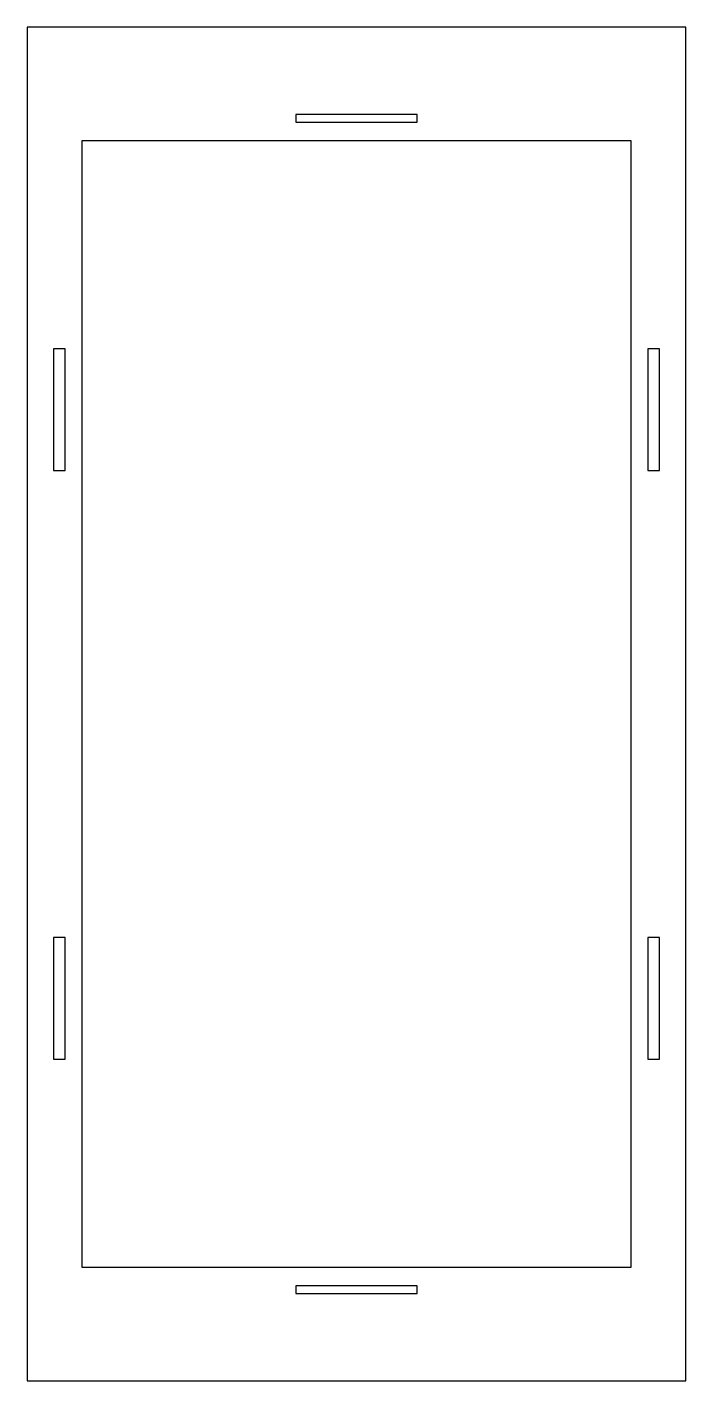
# Model space of a CAD drawing. Header units: millimetres. Extents: x 0 to 336, y 0 to 690.
import ezdxf

# ---------------------------------------------------------------- set-up
doc = ezdxf.new("R2010")
doc.units = ezdxf.units.MM
doc.layers.add('CUT', color=7, linetype='Continuous')

msp = doc.modelspace()

# ---------------------------------------------------------------- linework, layer by layer
at = {"layer": 'CUT'}
for points in [[(0, 0), (336, 0), (336, 690), (0, 690)], [(137, 641.5), (199, 641.5), (199, 645.5), (137, 645.5)], [(28, 58), (308, 58), (308, 632), (28, 632)], [(13.5, 464), (19.5, 464), (19.5, 526), (13.5, 526)], [(316.5, 464), (322.5, 464), (322.5, 526), (316.5, 526)], [(13.5, 164), (19.5, 164), (19.5, 226), (13.5, 226)], [(316.5, 164), (322.5, 164), (322.5, 226), (316.5, 226)], [(137, 44.5), (199, 44.5), (199, 48.5), (137, 48.5)]]:
    msp.add_lwpolyline(points, close=True, dxfattribs=at)

doc.saveas('drawing.dxf')
